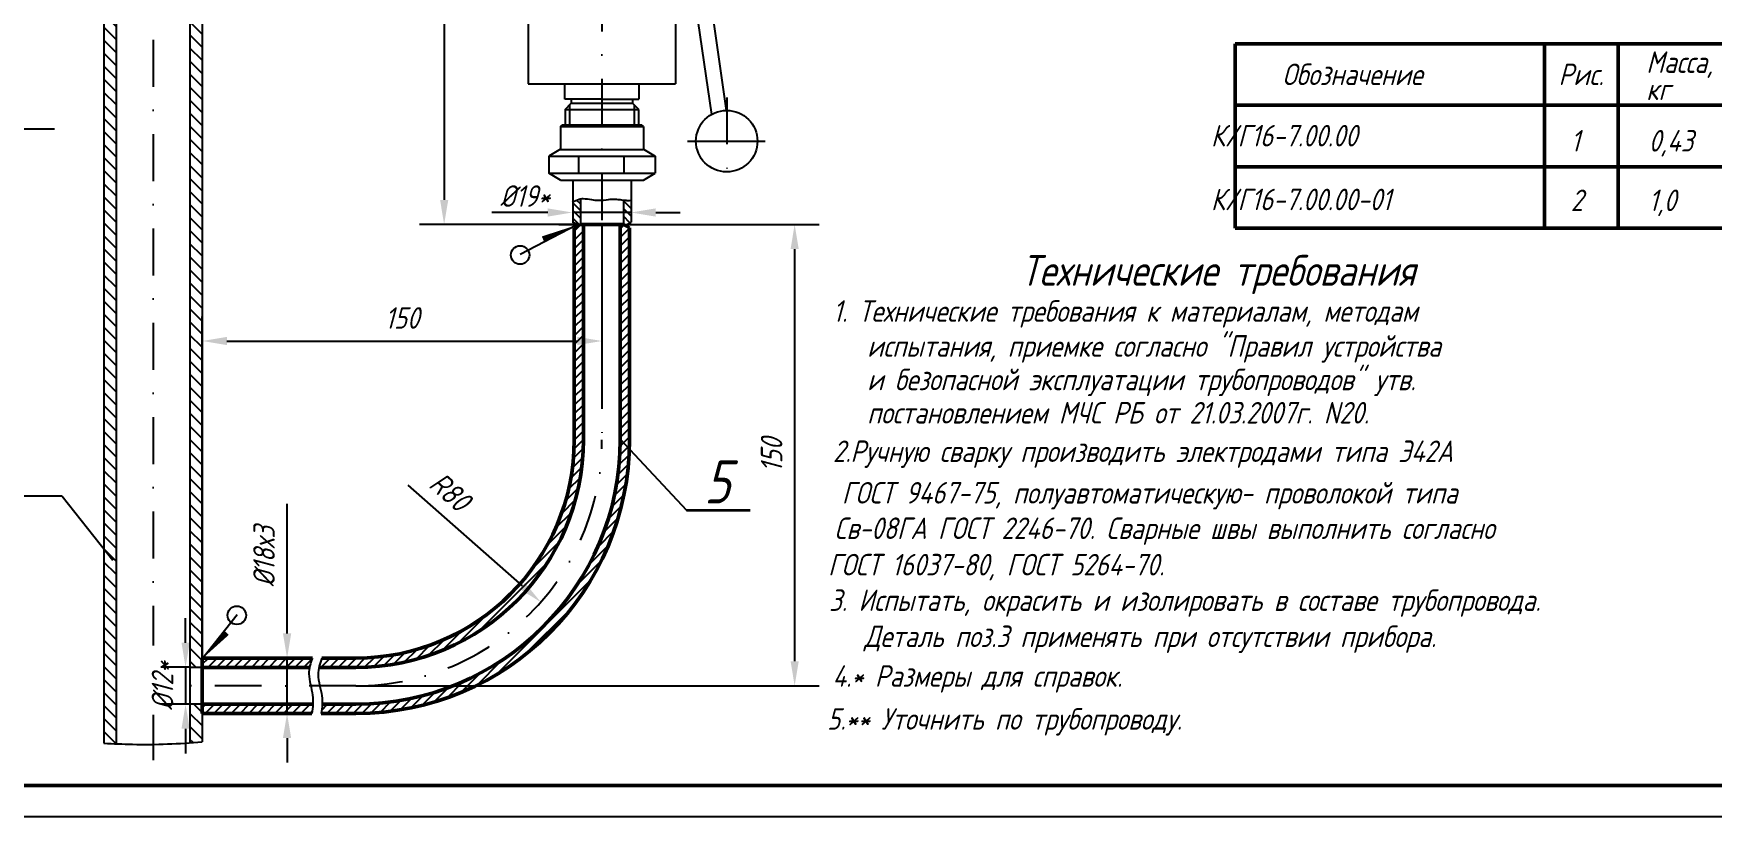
# Model space of a CAD drawing. Header units: inches. Extents: x 7325 to 7955, y 1362 to 1659.
# Drawn here: x 7471.5 to 7744.5, y 1361.9 to 1489.2 of the extents above; entities that cross this region are included whole.
import ezdxf

# ---------------------------------------------------------------- set-up
doc = ezdxf.new("R2010")
doc.units = ezdxf.units.IN
doc.header["$LTSCALE"] = 0.6
doc.header["$MEASUREMENT"] = 0
doc.linetypes.add('DASHDOT', pattern=[25.4, 12.7, -6.35, 0, -6.35])
doc.styles.get("Standard").update_dxf_attribs({"font": 'romand.shx', "width": 0.8, "oblique": 15, "height": 3.5})
doc.dimstyles.get("Standard").update_dxf_attribs({"dimtxt": 3.5, "dimasz": 4, "dimexe": 4, "dimexo": 0, "dimgap": 2, "dimtad": 1, "dimrnd": 0.05, "dimtxsty": 'Standard', "dimcen": 0.09, "dimadec": 0, "dimazin": 2, "dimtfac": 1, "dimtmove": 0, "dimatfit": 3, "dimfxl": 0.18, "dimtolj": 1, "dimtzin": 0, "dimlwd": 25, "dimlwe": 25, "dimarcsym": 0})

# ---------------------------------------------------------------- blocks, each defined once
blk = doc.blocks.new('*D18')
at = {"color": 0, "lineweight": 25, "transparency": 16777216}
for p, q in [((7559.1, 1541.18), (7534.25, 1541.18)), ((7538.25, 1537.18), (7538.25, 1462.18)), ((7559.41, 1458.18), (7534.25, 1458.18))]:
    blk.add_line(p, q, dxfattribs=at)
at = {"color": 0, "transparency": 16777216}
for points in [[(7537.59, 1537.18), (7538.92, 1537.18), (7538.25, 1541.18)], [(7537.59, 1462.18), (7538.92, 1462.18), (7538.25, 1458.18)]]:
    blk.add_solid(points, dxfattribs=at)
at = {"layer": 'DEFPOINTS', "color": 0, "transparency": 16777216}
for p in [(7559.1, 1541.18), (7538.25, 1458.18), (7559.41, 1458.18)]:
    blk.add_point(p, dxfattribs=at)
at = {"color": 0, "transparency": 16777216, "insert": (7534.5, 1499.68), "char_height": 3.5, "attachment_point": 5, "rotation": 90}
blk.add_mtext('\\A1;166*', dxfattribs=at)
blk = doc.blocks.new('*D19')
at = {"color": 0, "lineweight": 25, "transparency": 16777216}
for p, q in [((7512.7, 1391.68), (7512.7, 1412.75)), ((7499.6, 1387.68), (7516.7, 1387.68)), ((7512.7, 1378.68), (7512.7, 1387.68)), ((7499.6, 1378.68), (7516.7, 1378.68)), ((7512.7, 1374.68), (7512.7, 1370.68))]:
    blk.add_line(p, q, dxfattribs=at)
at = {"color": 0, "transparency": 16777216}
for points in [[(7512.03, 1391.68), (7513.37, 1391.68), (7512.7, 1387.68)], [(7512.03, 1374.68), (7513.37, 1374.68), (7512.7, 1378.68)]]:
    blk.add_solid(points, dxfattribs=at)
at = {"layer": 'DEFPOINTS', "color": 0, "transparency": 16777216}
for p in [(7499.6, 1387.68), (7499.6, 1378.68), (7512.7, 1378.68)]:
    blk.add_point(p, dxfattribs=at)
at = {"color": 0, "transparency": 16777216, "insert": (7508.95, 1404.21), "char_height": 3.5, "attachment_point": 5, "rotation": 90}
blk.add_mtext('\\A1;%%C18х3', dxfattribs=at)
blk = doc.blocks.new('*D23')
at = {"color": 0, "lineweight": 25, "transparency": 16777216}
blk.add_line((7532.32, 1415.79), (7550.96, 1399.42), dxfattribs=at)
at = {"color": 0, "transparency": 16777216}
blk.add_solid([(7551.4, 1399.92), (7550.52, 1398.92), (7553.97, 1396.78)], dxfattribs=at)
at = {"layer": 'DEFPOINTS', "color": 0, "transparency": 16777216}
for p in [(7523.91, 1423.18), (7553.97, 1396.78)]:
    blk.add_point(p, dxfattribs=at)
at = {"color": 0, "transparency": 16777216, "insert": (7539.19, 1414.75), "char_height": 3.5, "attachment_point": 5, "rotation": 318.715}
blk.add_mtext('\\A1;R80', dxfattribs=at)
blk = doc.blocks.new('*D24')
at = {"color": 0, "lineweight": 25, "transparency": 16777216}
for p, q in [((7567.41, 1458.18), (7599.26, 1458.18)), ((7595.26, 1454.18), (7595.26, 1387.18)), ((7523.91, 1383.18), (7599.26, 1383.18))]:
    blk.add_line(p, q, dxfattribs=at)
at = {"color": 0, "transparency": 16777216}
for points in [[(7594.6, 1454.18), (7595.93, 1454.18), (7595.26, 1458.18)], [(7594.6, 1387.18), (7595.93, 1387.18), (7595.26, 1383.18)]]:
    blk.add_solid(points, dxfattribs=at)
at = {"layer": 'DEFPOINTS', "color": 0, "transparency": 16777216}
for p in [(7567.41, 1458.18), (7523.91, 1383.18), (7595.26, 1383.18)]:
    blk.add_point(p, dxfattribs=at)
at = {"color": 0, "transparency": 16777216, "insert": (7591.51, 1420.68), "char_height": 3.5, "attachment_point": 5, "rotation": 90}
blk.add_mtext('\\A1;150', dxfattribs=at)
blk = doc.blocks.new('*D29')
at = {"color": 0, "lineweight": 25, "transparency": 16777216}
for p, q in [((7563.91, 1458.18), (7563.91, 1435.24)), ((7498.91, 1387.68), (7498.91, 1443.24)), ((7502.91, 1439.24), (7559.91, 1439.24))]:
    blk.add_line(p, q, dxfattribs=at)
at = {"color": 0, "transparency": 16777216}
for points in [[(7502.91, 1439.91), (7502.91, 1438.58), (7498.91, 1439.24)], [(7559.91, 1439.91), (7559.91, 1438.58), (7563.91, 1439.24)]]:
    blk.add_solid(points, dxfattribs=at)
at = {"layer": 'DEFPOINTS', "color": 0, "transparency": 16777216}
for p in [(7563.91, 1458.18), (7563.91, 1439.24), (7498.91, 1387.68)]:
    blk.add_point(p, dxfattribs=at)
at = {"color": 0, "transparency": 16777216, "insert": (7531.41, 1442.99), "char_height": 3.5, "attachment_point": 5}
blk.add_mtext('\\A1;150', dxfattribs=at)
blk = doc.blocks.new('*D45')
at = {"color": 0, "lineweight": 25, "transparency": 16777216}
for p, q in [((7496.19, 1390.18), (7496.19, 1394.18)), ((7496.91, 1386.18), (7492.19, 1386.18)), ((7496.19, 1386.18), (7496.19, 1380.18)), ((7496.91, 1380.18), (7492.19, 1380.18)), ((7496.19, 1376.18), (7496.19, 1372.18))]:
    blk.add_line(p, q, dxfattribs=at)
at = {"color": 0, "transparency": 16777216}
for points in [[(7495.53, 1390.18), (7496.86, 1390.18), (7496.19, 1386.18)], [(7495.53, 1376.18), (7496.86, 1376.18), (7496.19, 1380.18)]]:
    blk.add_solid(points, dxfattribs=at)
at = {"layer": 'DEFPOINTS', "color": 0, "transparency": 16777216}
for p in [(7496.91, 1386.18), (7496.19, 1380.18), (7496.91, 1380.18)]:
    blk.add_point(p, dxfattribs=at)
at = {"color": 0, "transparency": 16777216, "insert": (7492.44, 1383.18), "char_height": 3.5, "attachment_point": 5, "rotation": 90}
blk.add_mtext('\\A1;%%C12*', dxfattribs=at)

msp = doc.modelspace()

# ---------------------------------------------------------------- hatches: boundary and pattern name
h = msp.add_hatch()
h.set_pattern_fill('ANSI31', color=256, scale=12, angle=90)
edge = h.paths.add_edge_path()
edge.add_spline(control_points=[(7484.908, 1576.114), (7484.241, 1576.143), (7483.575, 1576.176), (7482.908, 1576.209)], knot_values=[26.0434142, 26.0434142, 26.0434142, 26.0434142, 28.0404309, 28.0404309, 28.0404309, 28.0404309], degree=3, periodic=0)
edge.add_line((7482.908, 1576.209), (7482.908, 1373.844))
edge.add_spline(control_points=[(7482.908, 1373.844), (7483.575, 1373.81), (7484.241, 1373.778), (7484.908, 1373.749)], knot_values=[26.0434142, 26.0434142, 26.0434142, 26.0434142, 28.0404281, 28.0404281, 28.0404281, 28.0404281], degree=3, periodic=0)
edge.add_spline(control_points=[(7484.908, 1373.749), (7484.908, 1373.749), (7484.908, 1373.749), (7484.908, 1373.749)], knot_values=[28.0404281, 28.0404281, 28.0404281, 28.0404281, 28.0404309, 28.0404309, 28.0404309, 28.0404309], degree=3, periodic=0)
edge.add_line((7484.908, 1373.749), (7484.908, 1407.216))
edge.add_line((7484.908, 1407.216), (7484.908, 1576.114))
edge = h.paths.add_edge_path()
edge.add_spline(control_points=[(7498.908, 1576.445), (7498.242, 1576.385), (7497.575, 1576.331), (7496.908, 1576.283)], knot_values=[40.0330603, 40.0330603, 40.0330603, 40.0330603, 42.0378358, 42.0378358, 42.0378358, 42.0378358], degree=3, periodic=0)
edge.add_line((7496.908, 1576.283), (7496.908, 1386.176))
edge.add_line((7496.908, 1386.176), (7498.908, 1386.176))
edge.add_line((7498.908, 1386.176), (7498.908, 1387.596))
edge.add_line((7498.908, 1387.596), (7498.813, 1387.495))
edge.add_line((7498.813, 1387.495), (7498.908, 1387.615))
edge.add_line((7498.908, 1387.615), (7498.908, 1387.676))
edge.add_line((7498.908, 1387.676), (7498.908, 1417.278))
edge.add_line((7498.908, 1417.278), (7498.908, 1576.445))
h = msp.add_hatch()
h.set_pattern_fill('ANSI31', color=256, scale=8)
edge = h.paths.add_edge_path()
edge.add_line((7560.908, 1458.176), (7560.408, 1458.176))
edge.add_line((7560.408, 1458.176), (7559.408, 1457.621))
edge.add_line((7559.408, 1457.621), (7559.408, 1423.176))
edge.add_arc((7523.908, 1423.176), 35.5, 270, 360, ccw=False)
edge.add_line((7523.908, 1387.676), (7518.357, 1387.676))
edge.add_spline(control_points=[(7518.357, 1387.676), (7518.157, 1387.178), (7517.986, 1386.678), (7517.877, 1386.176)], knot_values=[1.4078804, 1.4078804, 1.4078804, 1.4078804, 2.9750192, 2.9750192, 2.9750192, 2.9750192], degree=3, periodic=0)
edge.add_line((7517.877, 1386.176), (7523.908, 1386.176))
edge.add_arc((7523.908, 1423.176), 37, 270, 360)
edge.add_line((7560.908, 1423.176), (7560.908, 1458.176))
h.paths.add_polyline_path([(7568.408, 1457.621), (7567.408, 1458.176), (7566.908, 1458.176), (7566.908, 1423.275), (7568.384, 1421.695, 0.0083217), (7568.408, 1423.176), (7568.408, 1444.731)])
edge = h.paths.add_edge_path()
edge.add_line((7568.384, 1421.695), (7566.908, 1423.275))
edge.add_line((7566.908, 1423.275), (7566.908, 1423.176))
edge.add_arc((7523.908, 1423.176), 43, 270, 360, ccw=False)
edge.add_line((7523.908, 1380.176), (7518.407, 1380.176))
edge.add_spline(control_points=[(7518.407, 1380.176), (7518.404, 1380.093), (7518.4, 1380.011), (7518.396, 1379.928)], knot_values=[9.0749705, 9.0749705, 9.0749705, 9.0749705, 9.323828, 9.323828, 9.323828, 9.323828], degree=3, periodic=0)
edge.add_spline(control_points=[(7518.396, 1379.928), (7518.385, 1379.731), (7518.368, 1379.534), (7518.347, 1379.337)], knot_values=[9.323828, 9.323828, 9.323828, 9.323828, 9.9185202, 9.9185202, 9.9185202, 9.9185202], degree=3, periodic=0)
edge.add_spline(control_points=[(7518.347, 1379.337), (7518.323, 1379.117), (7518.293, 1378.896), (7518.259, 1378.676)], knot_values=[9.9185202, 9.9185202, 9.9185202, 9.9185202, 10.583245, 10.583245, 10.583245, 10.583245], degree=3, periodic=0)
edge.add_line((7518.259, 1378.676), (7523.908, 1378.676))
edge.add_arc((7523.908, 1423.176), 44.5, 270, 358.09285)
h = msp.add_hatch()
h.set_pattern_fill('ANSI31', color=256, scale=8)
edge = h.paths.add_edge_path()
edge.add_spline(control_points=[(7516.357, 1386.176), (7516.457, 1386.678), (7516.62, 1387.178), (7516.815, 1387.676)], knot_values=[1.5331514, 1.5331514, 1.5331514, 1.5331514, 3.0991461, 3.0991461, 3.0991461, 3.0991461], degree=3, periodic=0)
edge.add_line((7516.815, 1387.676), (7498.983, 1387.676))
edge.add_line((7498.983, 1387.676), (7498.908, 1387.596))
edge.add_line((7498.908, 1387.596), (7498.908, 1386.176))
edge.add_line((7498.908, 1386.176), (7516.357, 1386.176))
edge = h.paths.add_edge_path()
edge.add_spline(control_points=[(7516.746, 1378.676), (7516.827, 1379.176), (7516.886, 1379.676), (7516.908, 1380.176)], knot_values=[9.1951453, 9.1951453, 9.1951453, 9.1951453, 10.7033103, 10.7033103, 10.7033103, 10.7033103], degree=3, periodic=0)
edge.add_line((7516.908, 1380.176), (7498.908, 1380.176))
edge.add_line((7498.908, 1380.176), (7498.908, 1378.676))
edge.add_line((7498.908, 1378.676), (7516.746, 1378.676))
h = msp.add_hatch()
h.set_pattern_fill('ANSI31', color=256, scale=12, angle=90)
edge = h.paths.add_edge_path()
edge.add_line((7498.908, 1378.676), (7498.908, 1380.176))
edge.add_line((7498.908, 1380.176), (7496.908, 1380.176))
edge.add_line((7496.908, 1380.176), (7496.908, 1373.918))
edge.add_spline(control_points=[(7496.908, 1373.918), (7497.575, 1373.966), (7498.242, 1374.02), (7498.908, 1374.08)], knot_values=[40.0330603, 40.0330603, 40.0330603, 40.0330603, 42.0378358, 42.0378358, 42.0378358, 42.0378358], degree=3, periodic=0)
edge.add_line((7498.908, 1374.08), (7498.908, 1378.676))

# ---------------------------------------------------------------- linework, layer by layer
at = {"linetype": 'DASHDOT'}
for p, q in [((7563.908, 1635.248), (7563.908, 1423.176)), ((7490.908, 1580.258), (7490.908, 1389.755)), ((7584.212, 1478.847), (7584.212, 1464.637)), ((7490.908, 1378.437), (7490.908, 1371.109))]:
    msp.add_line(p, q, dxfattribs=at)
at = {"linetype": 'Continuous'}
for p, q in [((7482.908, 1576.209), (7482.908, 1373.844)), ((7484.908, 1576.114), (7484.908, 1373.749)), ((7496.908, 1576.283), (7496.908, 1373.918)), ((7498.908, 1576.445), (7498.908, 1374.08)), ((7551.908, 1520.801), (7551.908, 1481.051)), ((7575.908, 1520.801), (7575.908, 1481.051)), ((7551.908, 1486.497), (7551.908, 1481.051)), ((7559.158, 1465.411), (7559.158, 1458.571)), ((7568.658, 1465.411), (7568.658, 1458.571)), ((7560.408, 1462.352), (7560.408, 1458.176)), ((7567.408, 1462.159), (7567.408, 1458.176)), ((7559.408, 1457.621), (7559.408, 1457.328)), ((7568.408, 1457.621), (7568.408, 1457.328)), ((7482.908, 1417.278), (7482.908, 1387.676)), ((7496.908, 1417.278), (7496.908, 1387.676)), ((7498.908, 1417.278), (7498.908, 1387.676)), ((7484.908, 1407.216), (7484.908, 1373.749)), ((7496.908, 1407.216), (7496.908, 1373.918)), ((7498.908, 1378.676), (7498.908, 1374.08))]:
    msp.add_line(p, q, dxfattribs=at)
for p, q in [((7581.769, 1476.099), (7577.372, 1506.626)), ((7584.203, 1476.737), (7579.898, 1506.626)), ((7551.908, 1481.051), (7575.908, 1481.051)), ((7557.893, 1478.566), (7557.893, 1481.051)), ((7569.918, 1481.051), (7569.918, 1478.561)), ((7563.908, 1478.566), (7557.893, 1478.566)), ((7557.908, 1476.911), (7558.908, 1477.911)), ((7558.658, 1477.661), (7558.658, 1474.411)), ((7558.908, 1478.566), (7558.908, 1477.911)), ((7558.918, 1477.911), (7568.893, 1477.911)), ((7563.908, 1478.566), (7569.913, 1478.566)), ((7568.908, 1478.566), (7568.908, 1477.911)), ((7569.908, 1476.911), (7568.908, 1477.911)), ((7569.158, 1477.661), (7569.158, 1474.411)), ((7557.923, 1476.916), (7557.923, 1474.436)), ((7557.923, 1476.876), (7569.913, 1476.876)), ((7427.085, 1473.733), (7474.886, 1473.733)), ((7557.158, 1474.111), (7557.458, 1474.411)), ((7557.158, 1474.111), (7557.158, 1470.411)), ((7557.163, 1474.116), (7570.633, 1474.116)), ((7557.458, 1474.411), (7563.908, 1474.411)), ((7563.908, 1474.411), (7570.358, 1474.411)), ((7570.658, 1474.111), (7570.358, 1474.411)), ((7570.658, 1474.111), (7570.658, 1470.411)), ((7557.158, 1470.411), (7555.258, 1469.311)), ((7555.258, 1469.311), (7572.593, 1469.311)), ((7555.258, 1469.311), (7555.258, 1466.511)), ((7557.203, 1470.406), (7570.633, 1470.406)), ((7560.098, 1469.286), (7560.098, 1466.556)), ((7567.473, 1469.286), (7567.473, 1466.556)), ((7570.658, 1470.411), (7572.558, 1469.311)), ((7572.558, 1469.311), (7572.558, 1466.511)), ((7577.834, 1471.737), (7590.477, 1471.737)), ((7557.158, 1465.411), (7555.258, 1466.511)), ((7555.288, 1466.531), (7572.593, 1466.531)), ((7570.658, 1465.411), (7572.558, 1466.511)), ((7557.158, 1465.411), (7563.908, 1465.411)), ((7563.908, 1465.411), (7570.658, 1465.411)), ((7560.408, 1460.456), (7559.158, 1461.706)), ((7560.408, 1461.552), (7559.805, 1462.155)), ((7568.658, 1460.769), (7567.408, 1462.019)), ((7559.869, 1458.176), (7559.153, 1458.573)), ((7560.408, 1459.219), (7559.158, 1460.469)), ((7560.214, 1458.176), (7559.158, 1459.231)), ((7568.658, 1459.531), (7567.408, 1460.781)), ((7568.48, 1458.472), (7567.408, 1459.544)), ((7567.947, 1458.176), (7568.663, 1458.573)), ((7559.774, 1458.07), (7550.622, 1453.306)), ((7556.912, 1458.176), (7559.408, 1458.176)), ((7563.908, 1458.176), (7559.204, 1458.176)), ((7563.908, 1458.176), (7560.408, 1458.176)), ((7560.408, 1458.176), (7567.408, 1458.176)), ((7563.908, 1458.176), (7567.947, 1458.176)), ((7566.908, 1423.275), (7577.683, 1411.732)), ((7476.117, 1414.022), (7440.609, 1414.022)), ((7476.117, 1414.022), (7484.339, 1403.62)), ((7498.813, 1387.495), (7504.581, 1394.763)), ((7498.908, 1386.176), (7496.908, 1386.176)), ((7498.908, 1380.176), (7496.908, 1380.176))]:
    msp.add_line(p, q)
at = {"lineweight": 50}
for p, q in [((7666.898, 1487.583), (7666.898, 1457.583)), ((7666.898, 1487.583), (7749.212, 1487.583)), ((7717.212, 1487.583), (7717.212, 1457.583)), ((7729.212, 1487.583), (7729.212, 1457.583)), ((7666.898, 1477.583), (7749.212, 1477.583)), ((7666.898, 1467.583), (7749.212, 1467.583)), ((7560.408, 1458.176), (7559.408, 1457.621)), ((7567.408, 1458.176), (7568.408, 1457.621)), ((7666.898, 1457.583), (7749.212, 1457.583)), ((7332.634, 1366.937), (7949.634, 1366.937))]:
    msp.add_line(p, q, dxfattribs=at)
at = {"color": 0, "linetype": 'ByBlock'}
for p, q in [((7569.908, 1474.411), (7569.908, 1476.911)), ((7559.408, 1423.176), (7559.408, 1444.731)), ((7568.408, 1423.176), (7568.408, 1444.731))]:
    msp.add_line(p, q, dxfattribs=at)
at = {"color": 0}
msp.add_line((7557.908, 1474.389), (7557.886, 1474.411), dxfattribs=at)
at = {"lineweight": 25}
for p, q in [((7555.103, 1460.139), (7546.026, 1460.139)), ((7568.658, 1460.139), (7559.103, 1460.139)), ((7572.658, 1460.139), (7576.658, 1460.139)), ((7559.408, 1457.621), (7559.408, 1423.176)), ((7568.408, 1457.621), (7568.408, 1433.176)), ((7324.634, 1361.937), (7954.634, 1361.937))]:
    msp.add_line(p, q, dxfattribs=at)
at = {"linetype": 'Continuous', "lineweight": 50}
for p, q in [((7559.408, 1457.621), (7559.408, 1423.176)), ((7560.908, 1458.176), (7560.908, 1423.176)), ((7566.908, 1458.176), (7566.908, 1423.176)), ((7568.408, 1457.621), (7568.408, 1423.176)), ((7498.908, 1387.676), (7498.908, 1378.676))]:
    msp.add_line(p, q, dxfattribs=at)
at = {"color": 0, "linetype": 'ByBlock', "lineweight": 50}
for p, q in [((7567.408, 1458.176), (7560.408, 1458.176)), ((7516.815, 1387.676), (7498.908, 1387.676)), ((7523.908, 1387.676), (7518.357, 1387.676)), ((7516.357, 1386.176), (7498.908, 1386.176)), ((7523.908, 1386.176), (7517.877, 1386.176)), ((7516.908, 1380.176), (7498.908, 1380.176)), ((7523.908, 1380.176), (7518.407, 1380.176)), ((7516.746, 1378.676), (7498.908, 1378.676)), ((7523.908, 1378.676), (7518.259, 1378.676))]:
    msp.add_line(p, q, dxfattribs=at)
at = {"lineweight": 35}
msp.add_line((7577.683, 1411.732), (7588.037, 1411.732), dxfattribs=at)
at = {"color": 0, "linetype": 'DASHDOT', "lineweight": 25}
msp.add_line((7523.908, 1383.176), (7494.801, 1383.176), dxfattribs=at)
for points, format in [([(7559.118, 1461.843, -0.0438864), (7560.236, 1462.306, -0.0842693), (7560.863, 1462.393, -0.0443809), (7562.23, 1462.229, 0.0546915), (7563.343, 1462.118, 0.0352749), (7564.991, 1462.251, -0.0524232), (7566.103, 1462.303, -0.0209825), (7566.864, 1462.227, 0.0162022), (7567.848, 1462.118, 0.0193489), (7568.099, 1462.108, 0.0084407), (7568.673, 1462.118)], "xyb"), ([(7559.774, 1458.07, 0, 1, 0), (7554.332, 1455.79, 1, 1, 0)], "xyseb"), ([(7498.813, 1387.495, 0, 1, 0), (7502.852, 1391.796, 1, 1, 0)], "xyseb")]:
    msp.add_lwpolyline(points, format=format)
for centre, radius in [((7584.212, 1471.737), 5), ((7550.612, 1453.222), 1.5), ((7504.527, 1394.645), 1.5)]:
    msp.add_circle(centre, radius)
at = {"linetype": 'DASHDOT'}
msp.add_arc((7523.908, 1423.176), 40, 270, 360, dxfattribs=at)
at = {"lineweight": 50}
for radius in [44.5, 35.5, 37, 43]:
    msp.add_arc((7523.908, 1423.176), radius, 270, 360, dxfattribs=at)
for points, knots in [([(7516.815, 1387.676), (7516.486, 1386.835), (7515.929, 1384.867), (7517.069, 1381.838), (7516.907, 1379.674), (7516.746, 1378.676)], [1.5331514, 1.5331514, 1.5331514, 1.5331514, 4.1767098, 7.6922953, 10.7033103, 10.7033103, 10.7033103, 10.7033103]), ([(7518.357, 1387.676), (7518.004, 1386.796), (7517.408, 1384.789), (7518.549, 1381.758), (7518.407, 1379.635), (7518.259, 1378.676)], [1.4078804, 1.4078804, 1.4078804, 1.4078804, 4.1767098, 7.6922953, 10.583245, 10.583245, 10.583245, 10.583245]), ([(7482.908, 1373.844), (7484.457, 1373.766), (7489.798, 1373.516), (7495.135, 1373.741), (7498.908, 1374.08)], [26.0434142, 26.0434142, 26.0434142, 26.0434142, 30.682949, 42.0378358, 42.0378358, 42.0378358, 42.0378358])]:
    msp.add_open_spline(points, degree=3, knots=knots)
for points in [[(7555.103, 1460.806), (7555.103, 1459.472), (7559.103, 1460.139)], [(7572.658, 1460.806), (7572.658, 1459.472), (7568.658, 1460.139)]]:
    msp.add_solid(points)
at = {"layer": 'DEFPOINTS', "color": 0, "linetype": 'ByBlock'}
msp.add_point((7569.908, 1476.211), dxfattribs=at)

# ---------------------------------------------------------------- texts
at = {"linetype": 'Continuous', "oblique": 15, "width": 0.8}
for s, p in [('1. Технические требования к материалам, методам   ', (7601.488, 1442.366)), ('   испытания, приемке согласно "Правил устройства    ', (7601.488, 1436.677)), ('   и безопасной эксплуатации трубопроводов" утв.    ', (7601.488, 1431.23)), ('   постановлением МЧС РБ от 21.03.2007г. N20.    ', (7601.488, 1425.824)), ('2.Ручную сварку производить электродами типа Э42А  ', (7601.488, 1419.566)), ('  ГОСТ 9467-75, полуавтоматическую- проволокой типа  ', (7599.226, 1412.809)), ('  Св-08ГА ГОСТ 2246-70. Сварные швы выполнить согласно ', (7598.013, 1407.046)), ('   ГОСТ 16037-80, ГОСТ 5264-70. ', (7595.127, 1401.123)), ('3. Испытать, окрасить и изолировать в составе трубопровода.', (7600.871, 1395.348))]:
    msp.add_text(s, height=3.5, dxfattribs=at).set_placement(p)
at = {"linetype": 'Continuous', "lineweight": 25, "oblique": 15, "width": 0.8}
for s, p in [('4.* Размеры для справок.', (7601.416, 1383.017)), ('5.** Уточнить по трубопроводу.', (7600.543, 1376.037))]:
    msp.add_text(s, height=3.5, dxfattribs=at).set_placement(p)
at = {"char_height": 3.5, "attachment_point": 1}
for s, insert in [('Масса, ', (7733.778, 1486.335)), ('Обозначение ', (7674.588, 1484.348)), ('Рис. ', (7719.508, 1484.348)), ('кг ', (7733.778, 1481.928)), ('       К/Г16-7.00.00', (7649.982, 1474.379)), ('1 ', (7721.497, 1473.545)), ('0,43 ', (7734.181, 1473.545)), ('       К/Г16-7.00.00-01', (7649.982, 1464.007)), ('2 ', (7721.497, 1463.866)), ('1,0 ', (7734.181, 1463.866))]:
    msp.add_mtext_dynamic_manual_height_columns(s, width=82.40303, gutter_width=17.5, heights=[0], dxfattribs=dict(at, insert=insert))
at = {"insert": (7551.405, 1462.811), "char_height": 3.5, "attachment_point": 5}
msp.add_mtext('\\A1;%%C19*', dxfattribs=at)
at = {"lineweight": 35, "insert": (7632.067, 1453.221), "char_height": 5, "attachment_point": 1}
msp.add_mtext_dynamic_manual_height_columns('Технические требования', width=198.8981, gutter_width=17.5, heights=[0], dxfattribs=at)
at = {"linetype": 'Continuous', "lineweight": 30, "insert": (7580.529, 1419.828), "char_height": 7, "width": 19.02954, "attachment_point": 1}
msp.add_mtext('5', dxfattribs=at)
at = {"lineweight": 25, "insert": (7606.573, 1392.973), "char_height": 3.5, "width": 154.94994, "attachment_point": 1}
msp.add_mtext('Деталь поз.3 применять при отсутствии прибора.', dxfattribs=at)

# ---------------------------------------------------------------- dimensions: what is measured, and where the dimension line sits
for base, p1, p2, text, picture, middle in [((7538.253, 1458.176), (7559.103, 1541.176), (7559.408, 1458.176), '166*', '*D18', (7534.503, 1499.676)), ((7595.265, 1383.176), (7567.408, 1458.176), (7523.908, 1383.176), '150', '*D24', (7591.515, 1420.676))]:
    dim = msp.add_linear_dim(base=base, p1=p1, p2=p2, angle=90, text=text, dimstyle='Standard')
    dim.commit()
    dim.dimension.update_dxf_attribs({"geometry": picture, "text_midpoint": middle})
dim = msp.add_linear_dim(base=(7563.908, 1439.244), p1=(7498.908, 1387.676), p2=(7563.908, 1458.176), text='150', dimstyle='Standard')
dim.commit()
dim.dimension.update_dxf_attribs({"geometry": '*D29', "text_midpoint": (7531.408, 1442.994)})
dim = msp.add_radius_dim(center=(7523.908, 1423.176), mpoint=(7553.966, 1396.784), text='R80', dimstyle='Standard')
dim.commit()
dim.dimension.update_dxf_attribs({"geometry": '*D23', "text_midpoint": (7536.712, 1411.933), "dimtype": 164})
for base, p1, p2, text, picture, middle in [((7512.7, 1378.676), (7499.602, 1387.676), (7499.602, 1378.676), '%%C18х3', '*D19', (7512.7, 1404.211)), ((7496.192, 1380.176), (7496.908, 1386.176), (7496.908, 1380.176), '%%C12*', '*D45', (7496.192, 1383.176))]:
    dim = msp.add_linear_dim(base=base, p1=p1, p2=p2, angle=90, text=text, dimstyle='Standard')
    dim.commit()
    dim.dimension.update_dxf_attribs({"geometry": picture, "text_midpoint": middle, "dimtype": 160})

doc.saveas('drawing.dxf')
